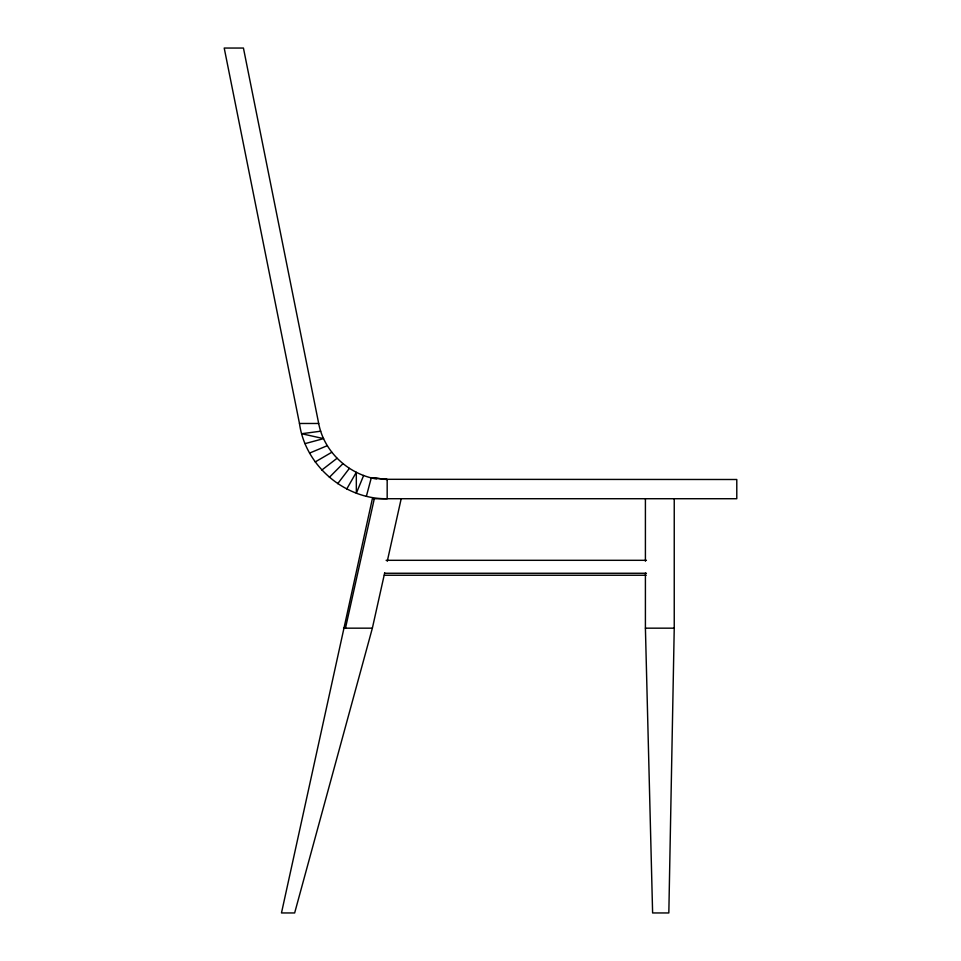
<?xml version="1.0" encoding="UTF-8"?>
<svg xmlns="http://www.w3.org/2000/svg" width="961" height="961" viewBox="0 0 961 961"><rect width="100%" height="100%" fill="white"/><g stroke="black" fill="none" stroke-linecap="round" stroke-linejoin="round"><path stroke-width="1.44" d="M674.238 498.723L674.238 628.17L668.832 912.95L652.615 912.95L645.408 628.17L645.408 573.116M382.694 479.299L736.787 479.503L736.787 498.723L372.363 498.723L281.477 912.95L294.655 912.95L372.363 628.17L384.676 572.9M345.467 628.17L374.297 498.723M387.271 561.26L401.193 498.723M366.381 496.248L371.33 477.677L387.175 479.503L387.175 498.723C344.639 499.408 305.226 465.653 299.472 423.477L224.213 48.05L243.433 48.05L318.692 423.477C324.013 451.898 348.459 474.314 376.712 479.046M363.666 475.431L356.351 493.197L356.303 472.319L346.753 488.981M337.707 483.671L349.36 468.391M329.371 477.329L342.897 463.707M321.827 470.049L337.023 458.301M315.208 461.929L331.797 452.271M309.586 453.087L327.293 445.688M305.045 443.634L323.581 438.624L301.658 433.723L320.698 431.201M299.472 423.477L318.692 423.477M386.106 560.311L646.429 560.311M384.616 573.261L646.429 573.261M384.364 575.243L646.176 575.243M343.533 628.17L372.363 628.17M645.408 628.17L674.238 628.17M387.175 479.503L371.33 477.677M645.408 498.723L645.408 561.212"/></g></svg>
